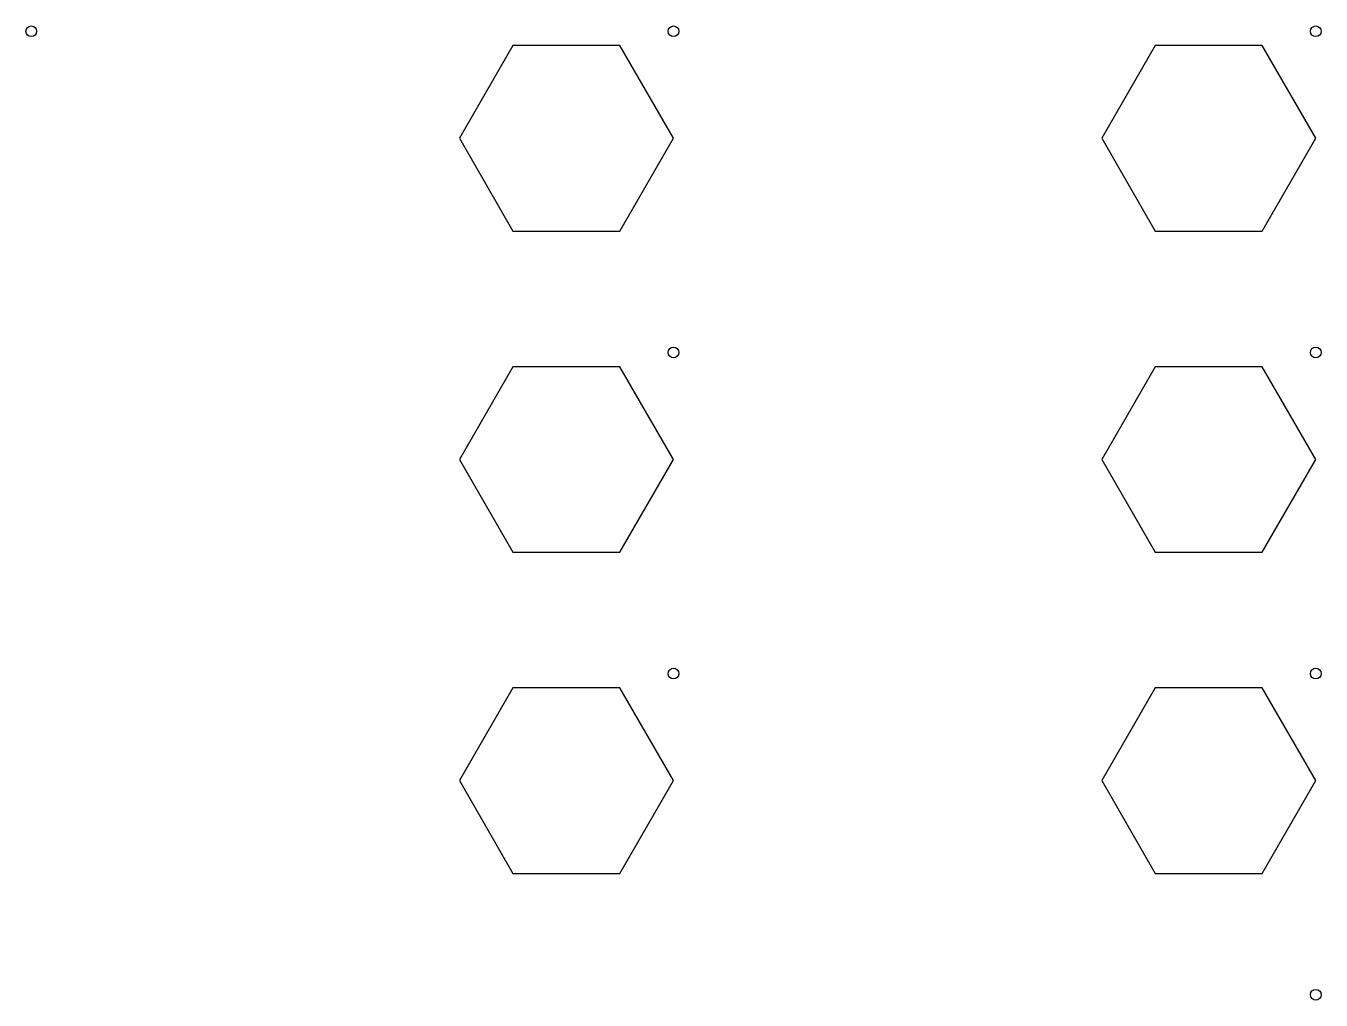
# Model space of a CAD drawing. Header units: millimetres. Extents: x 834 to 955, y 604 to 695.
import ezdxf

# ---------------------------------------------------------------- set-up
doc = ezdxf.new("R2010")
doc.units = ezdxf.units.MM

msp = doc.modelspace()

# ---------------------------------------------------------------- linework, layer by layer
for points in [[(874.53, 684.34), (879.53, 675.68), (889.53, 675.68), (894.53, 684.34), (889.53, 693), (879.53, 693)], [(934.53, 684.34), (939.53, 675.68), (949.53, 675.68), (954.53, 684.34), (949.53, 693), (939.53, 693)], [(874.53, 654.34), (879.53, 645.68), (889.53, 645.68), (894.53, 654.34), (889.53, 663), (879.53, 663)], [(934.53, 654.34), (939.53, 645.68), (949.53, 645.68), (954.53, 654.34), (949.53, 663), (939.53, 663)], [(874.53, 624.34), (879.53, 615.68), (889.53, 615.68), (894.53, 624.34), (889.53, 633), (879.53, 633)], [(934.53, 624.34), (939.53, 615.68), (949.53, 615.68), (954.53, 624.34), (949.53, 633), (939.53, 633)]]:
    msp.add_lwpolyline(points, close=True)
for centre in [(834.53, 694.34), (894.53, 694.34), (954.53, 694.34), (894.53, 664.34), (954.53, 664.34), (894.53, 634.34), (954.53, 634.34), (954.53, 604.34)]:
    msp.add_circle(centre, 0.5)

doc.saveas('drawing.dxf')
